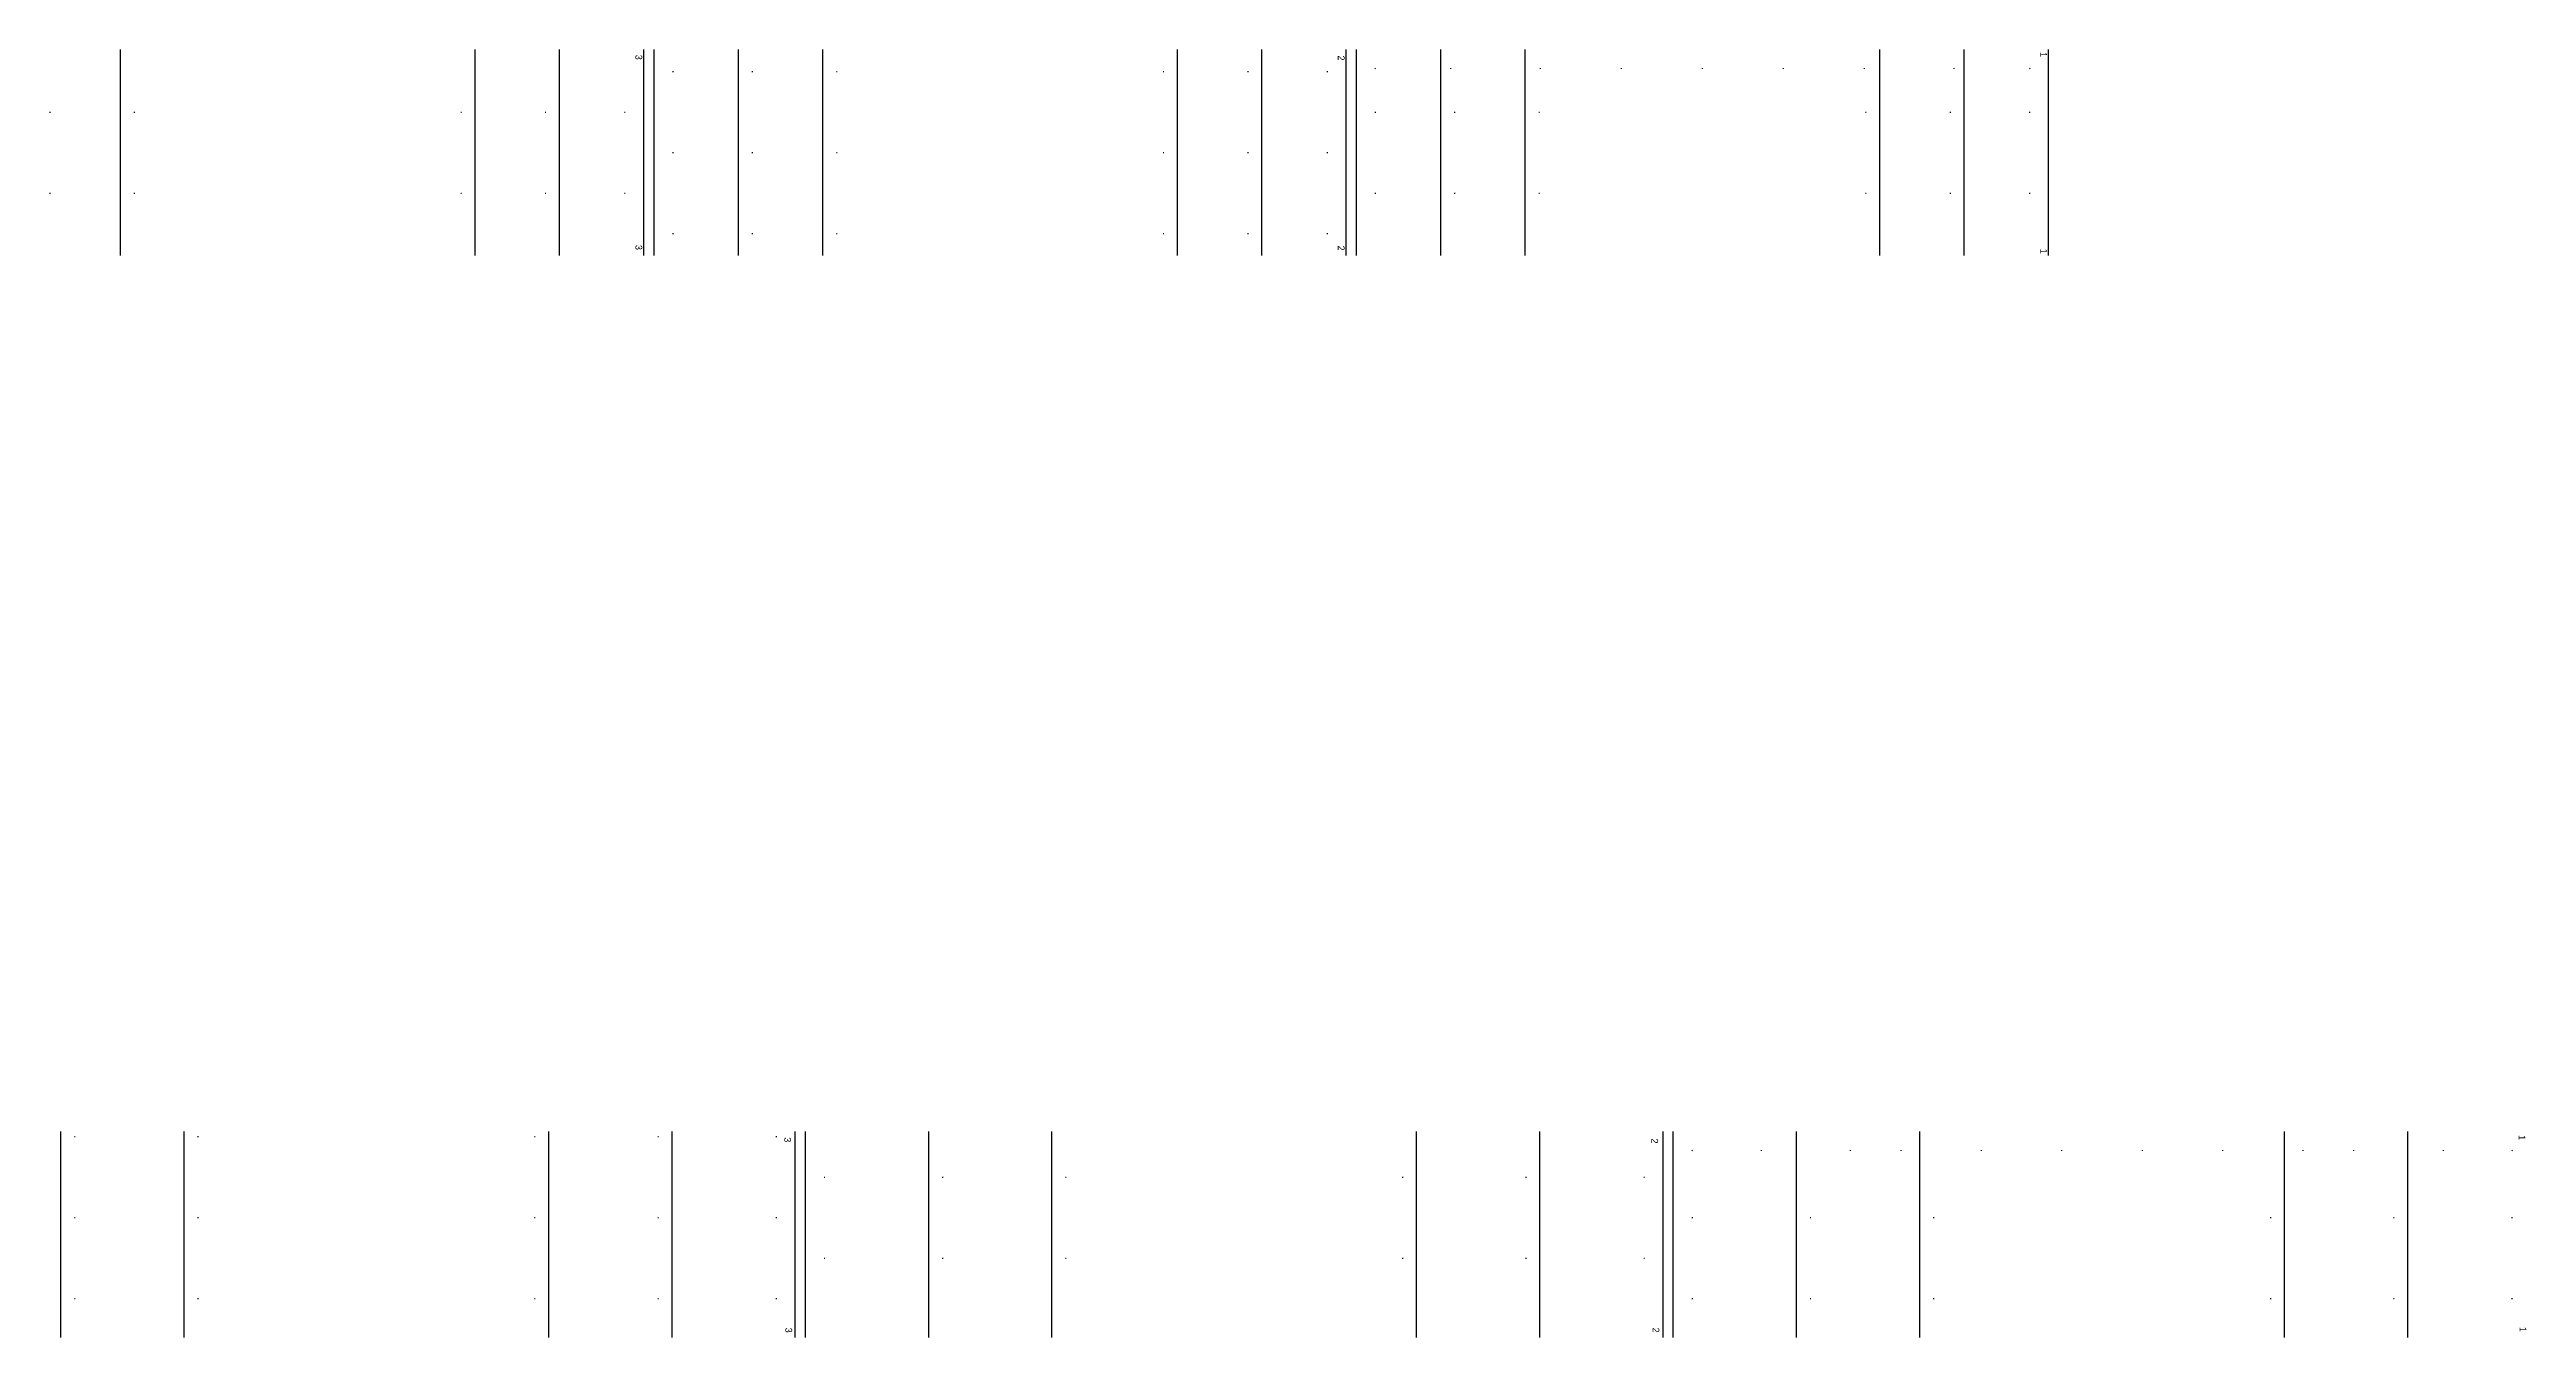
# Model space of a CAD drawing. Header units: millimetres. Extents: x 0 to 3072, y 0 to 988.
# Drawn here: x 1543 to 2277, y 451 to 832 of the extents above; entities that cross this region are included whole.
import ezdxf

# ---------------------------------------------------------------- set-up
doc = ezdxf.new("R2010")
doc.units = ezdxf.units.MM
for name, color, linetype in [('CUTME', 1, 'Continuous'), ('PEN1', 5, 'Continuous'), ('PEN2', 95, 'Continuous'), ('PENME', 3, 'Continuous'), ('TEXT', 7, 'Continuous')]:
    doc.layers.add(name, color=color, linetype=linetype)

msp = doc.modelspace()

# ---------------------------------------------------------------- linework, layer by layer
at = {"layer": 'CUTME', "ltscale": 22}
for p, q in [((1719.028, 771.156), (1719.028, 832.156)), ((1927.028, 771.156), (1927.028, 832.156)), ((2135.028, 771.156), (2135.028, 832.156)), ((1763.874, 450.816), (1763.874, 511.816)), ((2020.874, 450.816), (2020.874, 511.816))]:
    msp.add_line(p, q, dxfattribs=at)
at = {"layer": 'PEN1', "ltscale": 22}
for p, q in [((1722.028, 771.156), (1722.028, 832.156)), ((1930.028, 771.156), (1930.028, 832.156)), ((1766.874, 450.816), (1766.874, 511.816)), ((2023.874, 450.816), (2023.874, 511.816))]:
    msp.add_line(p, q, dxfattribs=at)
at = {"layer": 'PEN2', "ltscale": 22}
for p, q in [((1564.028, 771.156), (1564.028, 832.156)), ((1669.028, 771.156), (1669.028, 832.156)), ((1694.028, 771.156), (1694.028, 832.156)), ((1747.028, 771.156), (1747.028, 832.156)), ((1772.028, 771.156), (1772.028, 832.156)), ((1877.028, 771.156), (1877.028, 832.156)), ((1902.028, 771.156), (1902.028, 832.156)), ((1955.028, 771.156), (1955.028, 832.156)), ((1980.028, 771.156), (1980.028, 832.156)), ((2085.028, 771.156), (2085.028, 832.156)), ((2110.028, 771.156), (2110.028, 832.156)), ((1546.374, 450.816), (1546.374, 511.816)), ((1582.874, 450.816), (1582.874, 511.816)), ((1690.874, 450.816), (1690.874, 511.816)), ((1727.374, 450.816), (1727.374, 511.816)), ((1803.374, 450.816), (1803.374, 511.816)), ((1839.874, 450.816), (1839.874, 511.816)), ((1947.874, 450.816), (1947.874, 511.816)), ((1984.374, 450.816), (1984.374, 511.816)), ((2060.374, 450.816), (2060.374, 511.816)), ((2096.874, 450.816), (2096.874, 511.816)), ((2204.874, 450.816), (2204.874, 511.816)), ((2241.374, 450.816), (2241.374, 511.816))]:
    msp.add_line(p, q, dxfattribs=at)
at = {"layer": 'PENME', "ltscale": 22}
for p, q in [((1727.528, 825.66), (1727.778, 825.66)), ((1751.028, 825.66), (1751.278, 825.66)), ((1776.028, 825.66), (1776.278, 825.66)), ((1872.778, 825.66), (1873.028, 825.66)), ((1897.778, 825.66), (1898.028, 825.66)), ((1921.278, 825.66), (1921.528, 825.66)), ((1935.704, 826.479), (1935.528, 826.656)), ((1958.028, 826.406), (1958.028, 826.656)), ((1984.528, 826.406), (1984.528, 826.656)), ((2008.528, 826.406), (2008.528, 826.656)), ((2032.528, 826.406), (2032.528, 826.656)), ((2056.528, 826.406), (2056.528, 826.656)), ((2080.528, 826.406), (2080.528, 826.656)), ((2107.028, 826.406), (2107.028, 826.656)), ((2129.351, 826.479), (2129.528, 826.656)), ((1543.028, 813.66), (1543.278, 813.66)), ((1568.028, 813.66), (1568.278, 813.66)), ((1664.778, 813.66), (1665.028, 813.66)), ((1689.778, 813.66), (1690.028, 813.66)), ((1713.278, 813.66), (1713.528, 813.66)), ((1935.528, 813.66), (1935.778, 813.66)), ((1959.028, 813.66), (1959.278, 813.66)), ((1984.028, 813.66), (1984.278, 813.66)), ((2080.778, 813.66), (2081.028, 813.66)), ((2105.778, 813.66), (2106.028, 813.66)), ((2129.278, 813.66), (2129.528, 813.66)), ((1727.528, 801.66), (1727.778, 801.66)), ((1751.028, 801.66), (1751.278, 801.66)), ((1776.028, 801.66), (1776.278, 801.66)), ((1872.778, 801.66), (1873.028, 801.66)), ((1897.778, 801.66), (1898.028, 801.66)), ((1921.278, 801.66), (1921.528, 801.66)), ((1543.028, 789.66), (1543.278, 789.66)), ((1568.028, 789.66), (1568.278, 789.66)), ((1664.778, 789.66), (1665.028, 789.66)), ((1689.778, 789.66), (1690.028, 789.66)), ((1713.278, 789.66), (1713.528, 789.66)), ((1935.528, 789.66), (1935.778, 789.66)), ((1959.028, 789.66), (1959.278, 789.66)), ((1984.028, 789.66), (1984.278, 789.66)), ((2080.778, 789.66), (2081.028, 789.66)), ((2105.778, 789.66), (2106.028, 789.66)), ((2129.278, 789.66), (2129.528, 789.66)), ((1727.528, 777.66), (1727.778, 777.66)), ((1751.028, 777.66), (1751.278, 777.66)), ((1776.028, 777.66), (1776.278, 777.66)), ((1872.778, 777.66), (1873.028, 777.66)), ((1897.778, 777.66), (1898.028, 777.66)), ((1921.278, 777.66), (1921.528, 777.66)), ((1550.374, 510.316), (1550.624, 510.316)), ((1586.874, 510.316), (1587.124, 510.316)), ((1686.624, 510.316), (1686.874, 510.316)), ((1723.124, 510.316), (1723.374, 510.316)), ((1758.124, 510.315), (1758.374, 510.315)), ((2029.572, 506.118), (2029.374, 506.316)), ((2049.874, 506.316), (2049.874, 506.066)), ((2076.374, 506.066), (2076.374, 506.316)), ((2091.374, 506.066), (2091.374, 506.316)), ((2115.174, 506.066), (2115.174, 506.316)), ((2138.974, 506.066), (2138.974, 506.316)), ((2162.774, 506.066), (2162.774, 506.316)), ((2186.574, 506.066), (2186.574, 506.316)), ((2210.374, 506.066), (2210.374, 506.316)), ((2225.374, 506.066), (2225.374, 506.316)), ((2251.874, 506.316), (2251.874, 506.066)), ((2272.176, 506.118), (2272.374, 506.316)), ((1772.374, 498.316), (1772.624, 498.316)), ((1807.374, 498.316), (1807.624, 498.316)), ((1843.874, 498.316), (1844.124, 498.316)), ((1943.624, 498.316), (1943.874, 498.316)), ((1980.124, 498.316), (1980.374, 498.316)), ((2015.124, 498.315), (2015.374, 498.315)), ((1550.374, 486.316), (1550.624, 486.316)), ((1586.874, 486.316), (1587.124, 486.316)), ((1686.624, 486.316), (1686.874, 486.316)), ((1723.124, 486.316), (1723.374, 486.316)), ((1758.124, 486.315), (1758.374, 486.315)), ((2029.374, 486.316), (2029.624, 486.316)), ((2064.374, 486.316), (2064.624, 486.316)), ((2100.874, 486.316), (2101.124, 486.316)), ((2200.624, 486.316), (2200.874, 486.316)), ((2237.124, 486.316), (2237.374, 486.316)), ((2272.124, 486.315), (2272.374, 486.315)), ((1772.374, 474.316), (1772.624, 474.316)), ((1807.374, 474.316), (1807.624, 474.316)), ((1843.874, 474.316), (1844.124, 474.316)), ((1943.624, 474.316), (1943.874, 474.316)), ((1980.124, 474.316), (1980.374, 474.316)), ((2015.124, 474.315), (2015.374, 474.315)), ((1550.374, 462.316), (1550.624, 462.316)), ((1586.874, 462.316), (1587.124, 462.316)), ((1686.624, 462.316), (1686.874, 462.316)), ((1723.124, 462.316), (1723.374, 462.316)), ((1758.124, 462.315), (1758.374, 462.315)), ((2029.374, 462.316), (2029.624, 462.316)), ((2064.374, 462.316), (2064.624, 462.316)), ((2100.874, 462.316), (2101.124, 462.316)), ((2200.624, 462.316), (2200.874, 462.316)), ((2237.124, 462.316), (2237.374, 462.316)), ((2272.124, 462.315), (2272.374, 462.315))]:
    msp.add_line(p, q, dxfattribs=at)

# ---------------------------------------------------------------- texts
at = {"layer": 'TEXT', "ltscale": 22}
for s, p in [('3', (1716.528, 830.605)), ('2', (1924.528, 830.402)), ('1', (2132.528, 831.428)), ('3', (1716.528, 774.3)), ('2', (1924.528, 774.107)), ('1', (2132.528, 773.201)), ('3', (1760.613, 510.094)), ('2', (2017.378, 509.727)), ('1', (2274.196, 510.724)), ('3', (1760.927, 453.712)), ('2', (2017.733, 453.743)), ('1', (2274.519, 453.94))]:
    msp.add_text(s, height=2, rotation=270, dxfattribs=at).set_placement(p)

doc.saveas('drawing.dxf')
